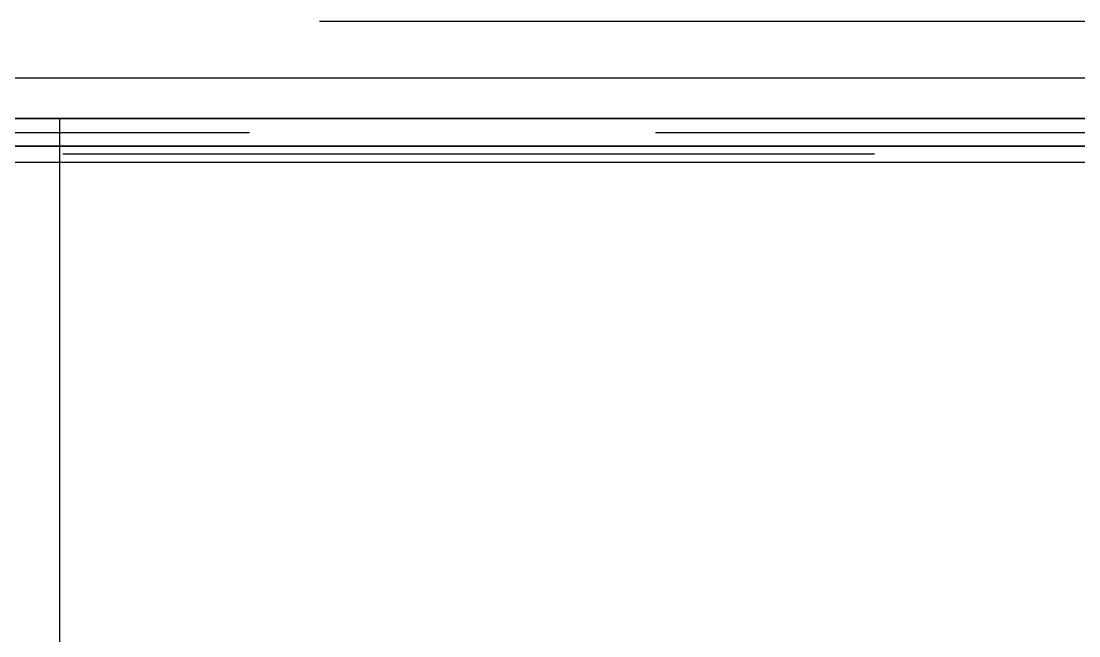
# Model space of a CAD drawing. Extents: x -23.2 to 18.8, y -18.4 to 11.3.
# Drawn here: x -3.61 to -2.958, y -0.323 to 0.056 of the extents above; entities that cross this region are included whole.
import ezdxf

# ---------------------------------------------------------------- set-up
doc = ezdxf.new("R2010")
doc.units = 0
doc.linetypes.add('DASHED', pattern=[0.75, 0.5, -0.25])
for name, color, linetype in [('EJE_MUROS', 8, 'CONTINUOUS'), ('LOSAS', 3, 'CONTINUOUS'), ('MUROS', 7, 'CONTINUOUS'), ('VIGAS', 5, 'CONTINUOUS')]:
    doc.layers.add(name, color=color, linetype=linetype)

msp = doc.modelspace()

# ---------------------------------------------------------------- linework, layer by layer
at = {"layer": 'EJE_MUROS', "linetype": 'DASHED'}
for p, q in [((-5.67616, 0.05592), (-2.38616, 0.05592)), ((-4.71916, -0.01258), (-0.83417, -0.01258)), ((-0.83417, -0.02608), (-4.71916, -0.02608))]:
    msp.add_line(p, q, dxfattribs=at)
at = {"layer": 'LOSAS'}
for p, q in [((-3.58616, -1.17658), (-3.58616, -0.00408)), ((-3.58616, -0.00408), (-2.38655, -0.00408))]:
    msp.add_line(p, q, dxfattribs=at)
at = {"layer": 'MUROS'}
for p, q in [((-2.38616, -0.00408), (-5.67616, -0.00408)), ((-4.71916, -0.00408), (-0.83417, -0.00408)), ((-0.83417, -0.02108), (-4.71916, -0.02108)), ((-4.71916, -0.02108), (-0.83417, -0.02108)), ((-0.83417, -0.03108), (-4.71916, -0.03108))]:
    msp.add_line(p, q, dxfattribs=at)
at = {"layer": 'VIGAS'}
msp.add_line((-4.67116, 0.02092), (-2.38616, 0.02092), dxfattribs=at)

doc.saveas('drawing.dxf')
